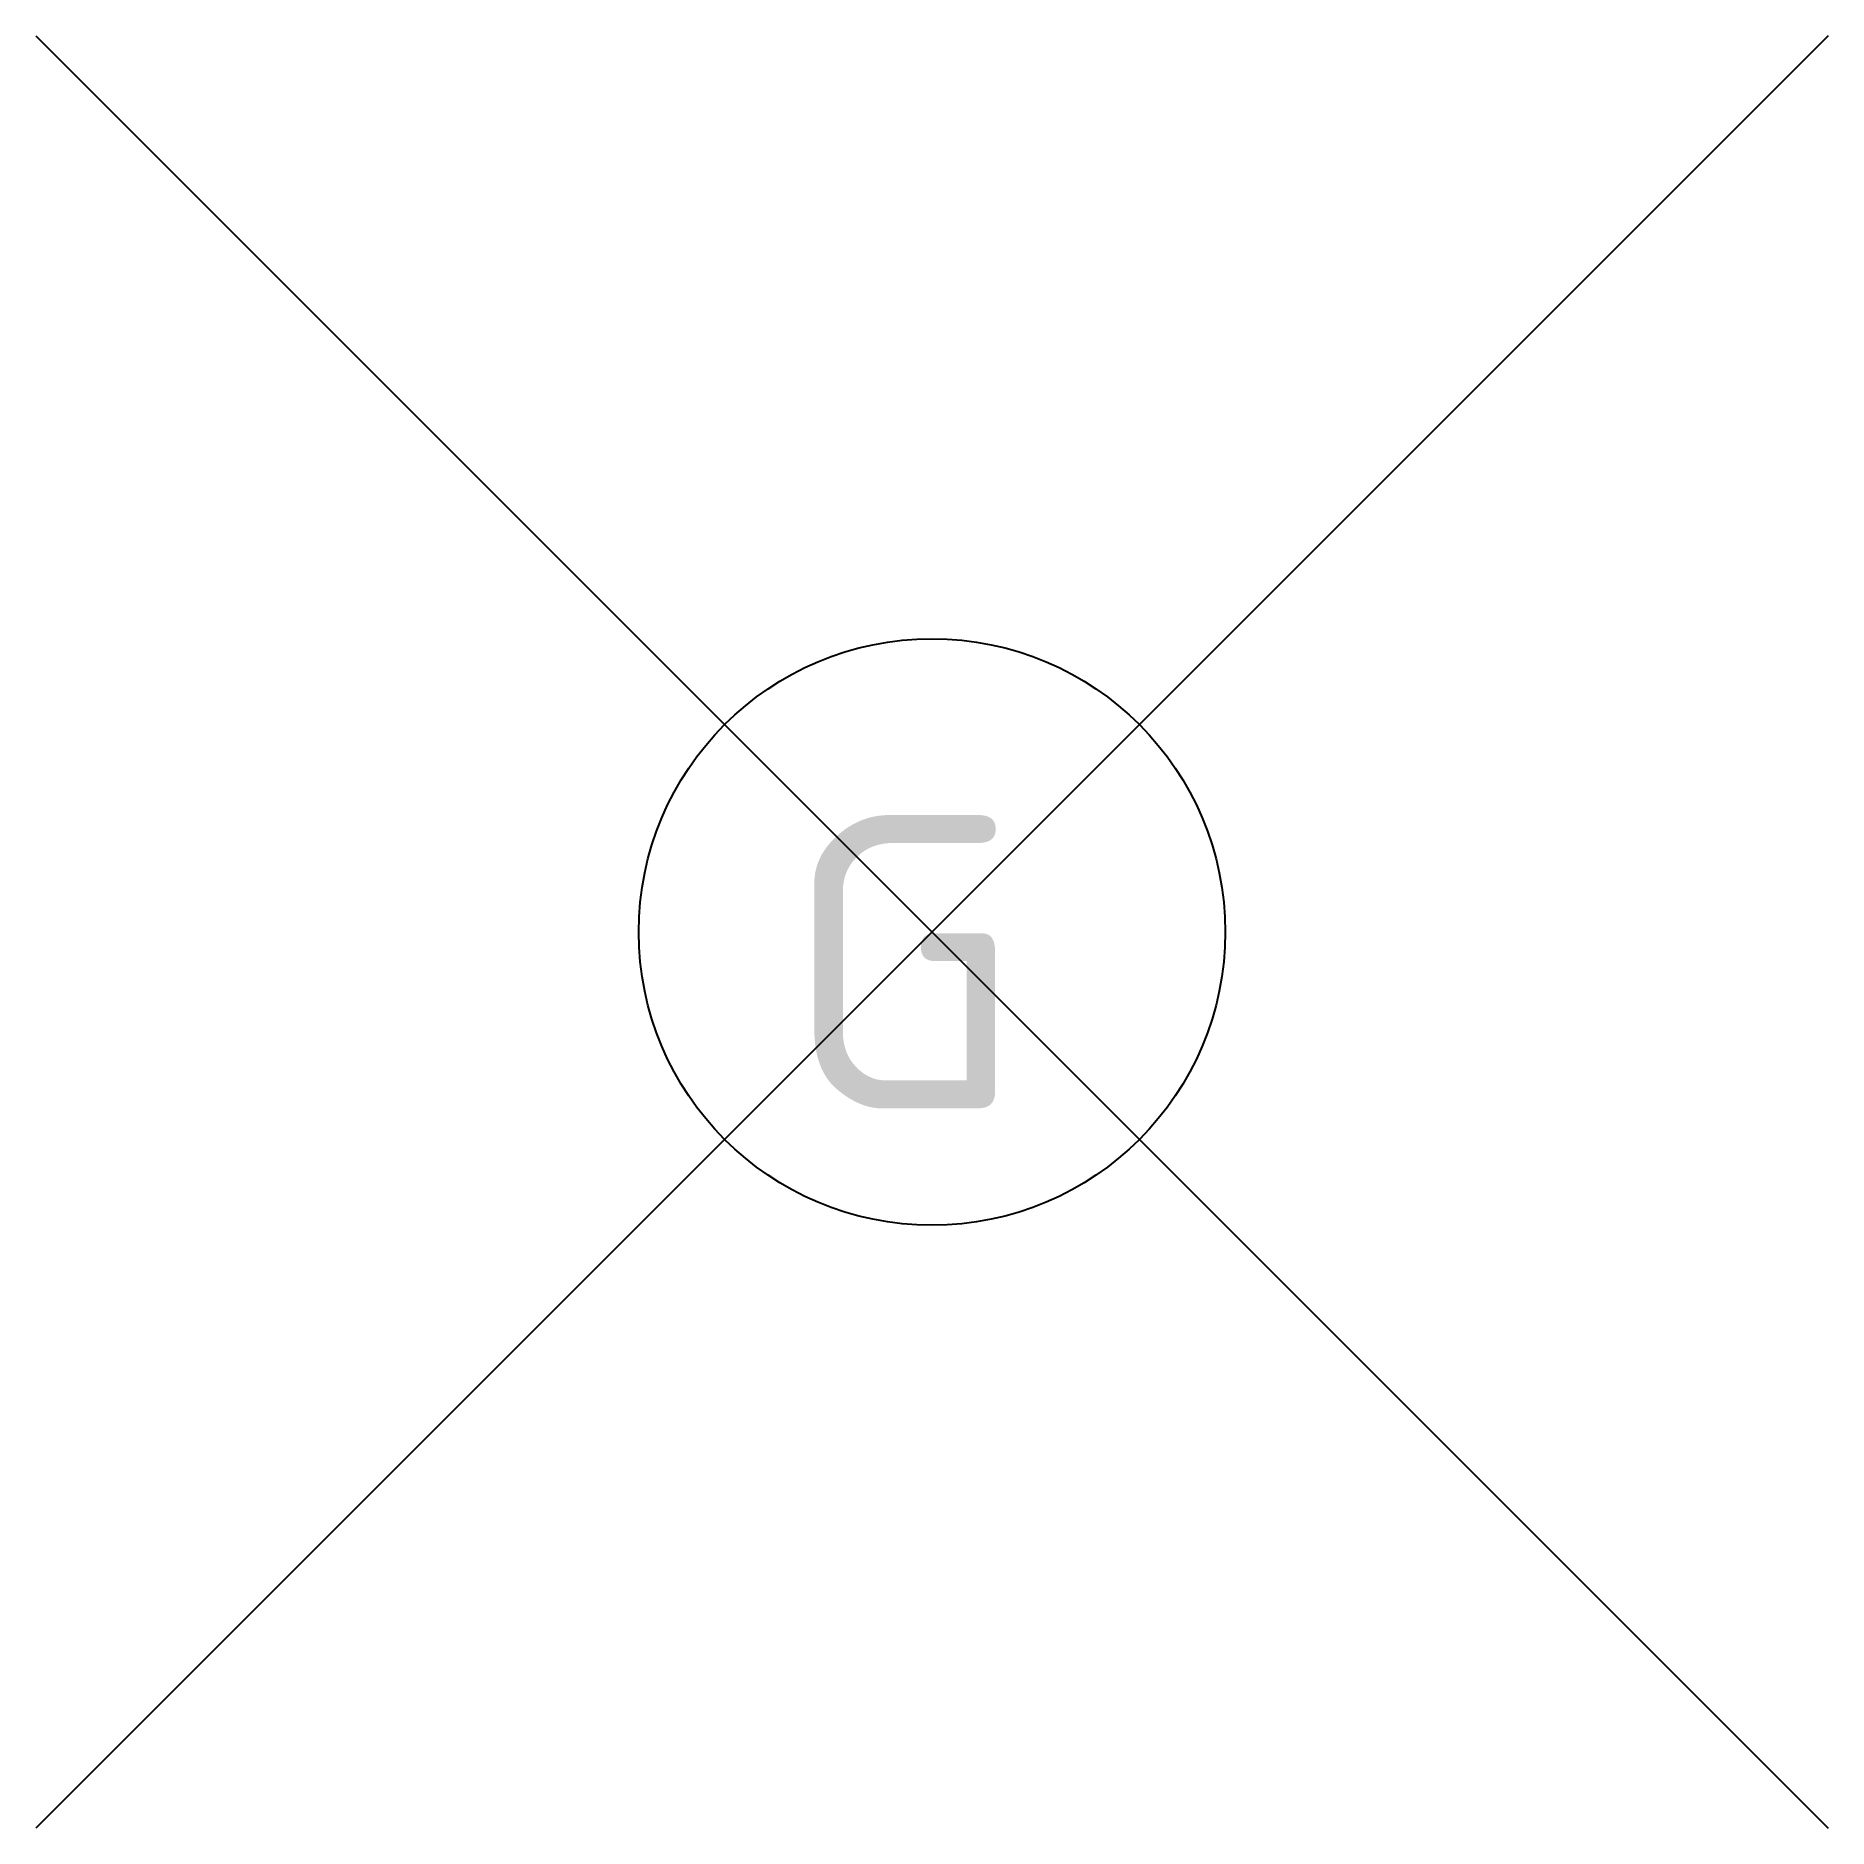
# Model space of a CAD drawing. Extents: x -5.5 to 5.5, y -5.5 to 5.5.
import ezdxf
from ezdxf.enums import TextEntityAlignment as Align

# ---------------------------------------------------------------- set-up
doc = ezdxf.new("R2010")
doc.units = 0
doc.styles.add('NLCS-ISO', font='NLCS-ISO.ttf')

msp = doc.modelspace()

# ---------------------------------------------------------------- linework, layer by layer
for points in [[(5.5, 5.5), (-5.5, -5.5)], [(-5.5, 5.5), (5.5, -5.5)]]:
    msp.add_lwpolyline(points)
msp.add_circle((0, 0), 1.8)

# ---------------------------------------------------------------- texts
at = {"style": 'NLCS-ISO'}
msp.add_text('G', height=1.8, rotation=360, dxfattribs=at).set_placement((-0.178, -0.188), align=Align.MIDDLE_CENTER)

doc.saveas('drawing.dxf')
